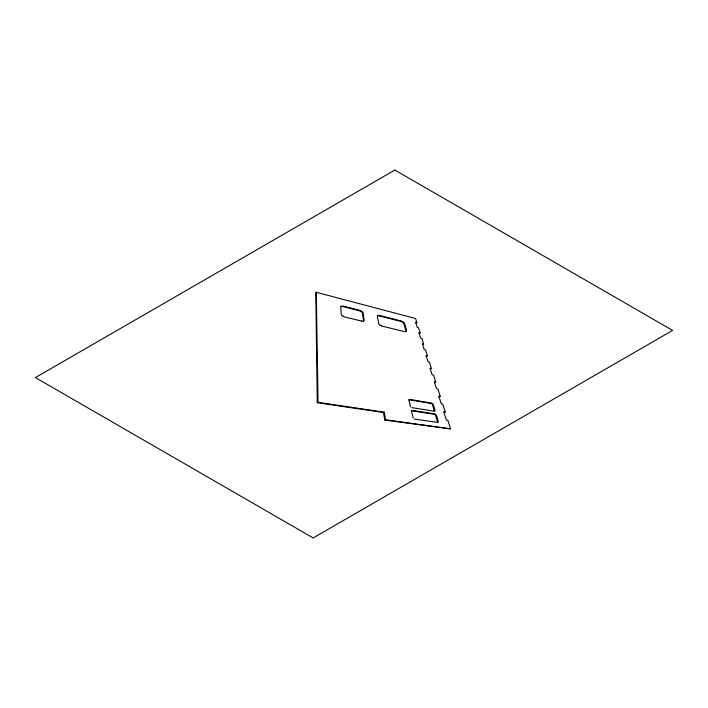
<?xml version="1.0" encoding="UTF-8"?>
<svg xmlns="http://www.w3.org/2000/svg" width="708" height="708" viewBox="0 0 708 708"><rect width="100%" height="100%" fill="white"/><g stroke="black" fill="none" stroke-linecap="round" stroke-linejoin="round"><path stroke-width="1.06" d="M316.326 292.298L315.768 292.749L317.272 402.702L383.462 412.534L384.302 412.189L385.603 419.738L450.589 428.88L447.863 420.286L446.359 420.056L443.757 411.782L445.244 412.021L442.712 404.064L441.252 403.817L438.845 396.153L440.288 396.409L437.942 389.028L436.526 388.763L434.296 381.647L435.685 381.913L433.508 375.045L432.137 374.771L430.048 368.133L431.402 368.425L429.367 362.018L428.039 361.726L426.092 355.531L427.402 355.832L425.508 349.841L424.216 349.548L422.393 343.743L423.667 344.053L421.888 338.442L420.632 338.132L418.924 332.698L420.163 333.008L418.49 327.742L417.269 327.432L415.658 322.317L416.87 322.636L415.561 318.52L316.326 292.298L318.042 402.312L317.272 402.702M416.87 322.636L415.844 322.901M420.163 333.008L419.101 333.273M423.667 344.053L422.57 344.309M427.402 355.832L426.269 356.089M431.402 368.425L430.216 368.673M435.685 381.913L434.455 382.161M440.288 396.409L439.004 396.657M383.462 412.534L384.745 420.065L385.603 419.738M445.244 412.021L443.907 412.26M450.589 428.88L384.745 420.065M414.463 419.083L437.65 422.472M318.042 402.312L384.302 412.189M361.407 321.051L344.752 316.963A7.487 4.319 0 0 1 343.911 316.644A8.009 4.629 0 0 1 343.522 316.467L343.185 316.29M411.516 410.746L434.305 414.295A1.77 1.018 0 0 1 435.411 415.109M408.87 399.746L431.172 403.48A1.735 1 0 0 1 432.243 404.215M412.383 410.419L435.163 413.976M411.711 407.613L434.358 411.215M343.566 306.175L359.797 310.343A6.992 4.036 0 0 1 360.08 310.449L361.815 311.352M409.737 399.409L432.004 403.153M343.699 306.75L358.496 310.546A6.823 3.938 0 0 1 359.558 310.892L360.399 311.272M381.346 325.857L381.435 325.892A7.142 4.124 0 0 0 382.001 326.105L404.312 331.592A2.044 1.177 0 0 0 405.95 331.548M381.178 325.786L380.24 325.273M360.558 311.352L361.107 311.688A5.142 2.974 0 0 1 362.452 313.21L363.523 320.388A2.106 1.221 0 0 1 363.399 320.99M403.684 322.255L401.825 321.193A6.797 3.921 0 0 0 401.463 321.051L379.815 315.485A2.31 1.336 0 0 0 377.638 315.573A1.496 0.867 0 0 0 377.497 315.795A3.177 1.832 0 0 1 379.762 316.06L400.17 321.228A5.859 3.381 0 0 1 400.825 321.432A6.682 3.859 0 0 1 401.232 321.582L403.1 322.671A5 2.885 0 0 1 403.976 323.795M433.154 403.958L435.137 410.711M436.349 414.808L438.438 421.915M432.314 404.286L434.287 411.021M435.482 415.118L437.553 422.225M404.587 323.423L406.56 330.486M403.949 323.795L405.905 330.857A2.266 1.31 0 0 1 405.852 331.486M408.879 399.896L410.516 406.773M411.507 410.95L413.233 418.207M377.302 316.458L378.745 323.6M363.009 312.812L364.151 319.989M340.681 307.113L341.344 314.343M363.753 320.919A2.531 1.46 0 0 1 361.469 320.998M403.755 322.326A5.637 3.257 0 0 1 404.436 323.069M380.081 325.14A6.053 3.496 0 0 1 378.869 323.972M361.797 311.361A5.655 3.266 0 0 1 362.903 312.449M341.185 306.245A2.487 1.434 0 0 1 343.477 306.263M363.974 320.636A1.681 0.974 0 0 1 363.77 320.821M406.498 331.114A1.62 0.938 0 0 1 406.286 331.353M340.743 306.582A3.372 1.947 0 0 1 343.601 306.838M343.221 316.264A6.168 3.567 0 0 1 341.415 314.724M394.843 170.062L35.4 377.585L313.157 537.938L672.6 330.415L394.843 170.062"/></g></svg>
